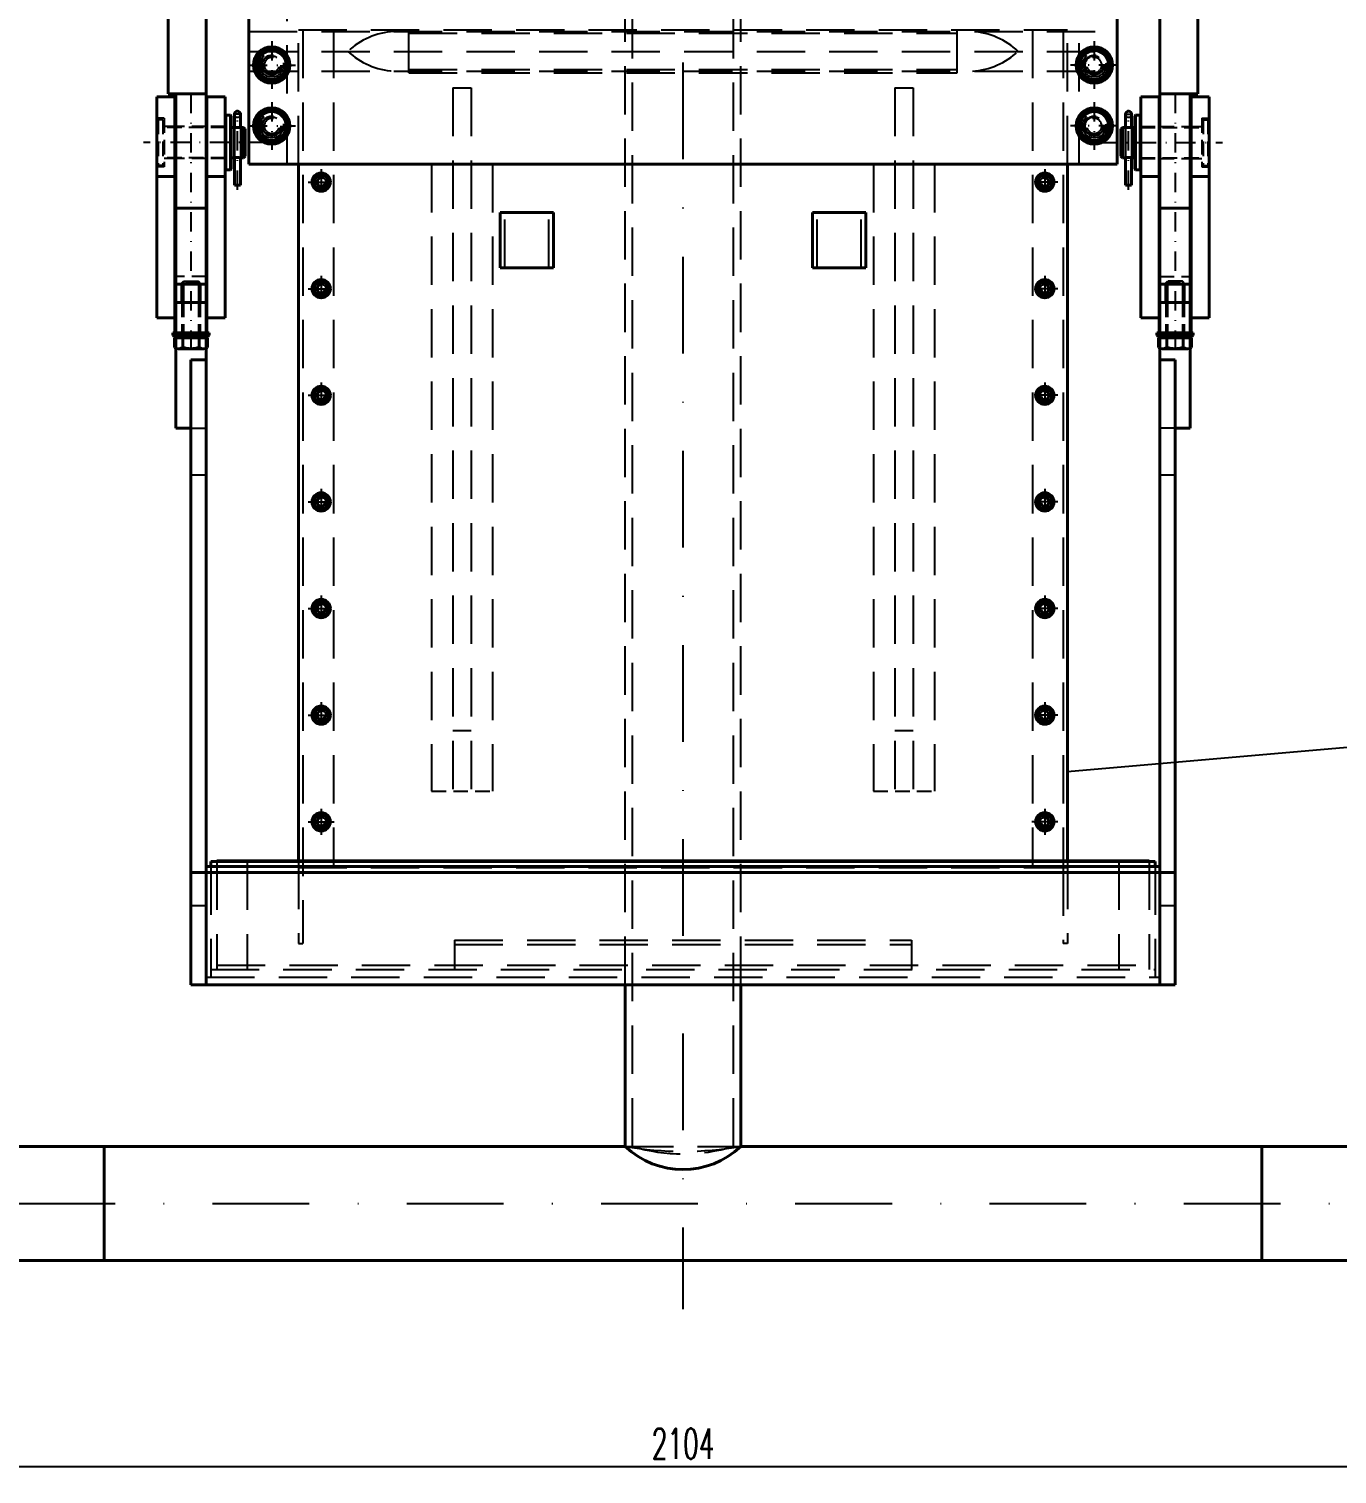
# Model space of a CAD drawing. Extents: x -5080 to -3891, y 5788 to 6629.
# Drawn here: x -4809.4 to -4637.7, y 5989 to 6178.8 of the extents above; entities that cross this region are included whole.
import ezdxf

# ---------------------------------------------------------------- set-up
doc = ezdxf.new("R2010")
doc.units = 0
doc.linetypes.add('STRICHPUNKT', pattern=[25.4, 12.7, -6.35, 0, -6.35])
doc.linetypes.add('VERDECKT', pattern=[9.525, 6.35, -3.175])
doc.layers.get('Defpoints').update_dxf_attribs({"linetype": 'CONTINUOUS'})
for name, color, linetype, lineweight in [('ACHSE', 150, 'STRICHPUNKT', 25), ('BEM', 6, 'CONTINUOUS', 25), ('VERDECKT', 2, 'VERDECKT', 25), ('VOLL_03', 6, 'CONTINUOUS', 25), ('VOLL_05', 7, 'CONTINUOUS', 40)]:
    doc.layers.add(name, color=color, linetype=linetype, lineweight=lineweight)
doc.styles.get("Standard").update_dxf_attribs({"font": 'romans.shx', "width": 0.6})
doc.dimstyles.get("Standard").update_dxf_attribs({"dimtxt": 4, "dimasz": 4, "dimexe": 1, "dimexo": 1, "dimgap": 1, "dimtad": 1, "dimdsep": 46, "dimtxsty": 'Standard', "dimcen": 0, "dimclrd": 256, "dimclre": 256, "dimclrt": 256, "dimazin": 0, "dimtfac": 1, "dimtmove": 0, "dimatfit": 3, "dimfxl": 0, "dimtolj": 1, "dimtzin": 0, "dimarcsym": 0})

# ---------------------------------------------------------------- blocks, each defined once
blk = doc.blocks.new('*D2')
at = {"layer": 'BEM', "lineweight": -2}
for p, q in [((-4724.53, 6522.56), (-4949.05, 6522.56)), ((-4948.05, 6021.06), (-4948.05, 6518.56)), ((-4927.36, 6017.06), (-4949.05, 6017.06))]:
    blk.add_line(p, q, dxfattribs=at)
at = {"layer": 'BEM'}
for points in [[(-4948.71, 6518.56), (-4947.38, 6518.56), (-4948.05, 6522.56)], [(-4948.71, 6021.06), (-4947.38, 6021.06), (-4948.05, 6017.06)]]:
    blk.add_solid(points, dxfattribs=at)
at = {"layer": 'Defpoints', "color": 0}
for p in [(-4948.05, 6522.56), (-4723.53, 6522.56), (-4926.36, 6017.06)]:
    blk.add_point(p, dxfattribs=at)
at = {"layer": 'BEM', "insert": (-4951.05, 6269.81), "char_height": 4, "attachment_point": 5, "rotation": 90}
blk.add_mtext('\\A1;2528', dxfattribs=at)
blk = doc.blocks.new('*D1')
at = {"layer": 'BEM', "lineweight": -2}
for p, q in [((-4933.86, 6023.56), (-4933.86, 5989.02)), ((-4513.2, 6023.56), (-4513.2, 5989.02)), ((-4929.86, 5990.02), (-4517.2, 5990.02))]:
    blk.add_line(p, q, dxfattribs=at)
at = {"layer": 'BEM'}
for points in [[(-4929.86, 5990.69), (-4929.86, 5989.36), (-4933.86, 5990.02)], [(-4517.2, 5990.69), (-4517.2, 5989.36), (-4513.2, 5990.02)]]:
    blk.add_solid(points, dxfattribs=at)
at = {"layer": 'Defpoints', "color": 0}
for p in [(-4933.86, 6024.56), (-4513.2, 6024.56), (-4513.2, 5990.02)]:
    blk.add_point(p, dxfattribs=at)
at = {"layer": 'BEM', "insert": (-4723.53, 5993.02), "char_height": 4, "attachment_point": 5}
blk.add_mtext('\\A1;2104', dxfattribs=at)

msp = doc.modelspace()

# ---------------------------------------------------------------- linework, layer by layer
at = {"layer": 'ACHSE'}
for p, q in [((-4723.5339, 6531.3908), (-4723.5339, 6010.6965)), ((-4771.0339, 6076.3895), (-4771.0339, 6072.9884)), ((-4676.0339, 6076.3895), (-4676.0339, 6072.9884)), ((-4772.7344, 6074.689), (-4769.3333, 6074.689)), ((-4674.3333, 6074.689), (-4677.7344, 6074.689)), ((-4938.293, 6024.5606), (-4508.7748, 6024.5606))]:
    msp.add_line(p, q, dxfattribs=at)
at = {"layer": 'ACHSE', "ltscale": 0.2}
for p, q in [((-4777.5339, 6177.1767), (-4777.5339, 6170.9444)), ((-4669.5339, 6177.1767), (-4669.5339, 6170.9444)), ((-4780.65, 6174.0606), (-4774.4177, 6174.0606)), ((-4666.4177, 6174.0606), (-4672.65, 6174.0606)), ((-4788.1339, 6170.2784), (-4788.1339, 6136.1279)), ((-4658.9339, 6170.2784), (-4658.9339, 6136.1279)), ((-4782.0339, 6157.6713), (-4782.0339, 6168.1992)), ((-4777.5339, 6169.1767), (-4777.5339, 6162.9444)), ((-4669.5339, 6169.1767), (-4669.5339, 6162.9444)), ((-4665.0339, 6157.6713), (-4665.0339, 6168.1992)), ((-4781.4692, 6167.5977), (-4782.5985, 6167.5977)), ((-4665.5985, 6167.5977), (-4664.4692, 6167.5977)), ((-4780.65, 6166.0606), (-4774.4177, 6166.0606)), ((-4666.4177, 6166.0606), (-4672.65, 6166.0606)), ((-4777.942, 6163.8784), (-4794.3623, 6163.8784)), ((-4669.1257, 6163.8784), (-4652.7055, 6163.8784)), ((-4771.0339, 6160.3895), (-4771.0339, 6156.9884)), ((-4676.0339, 6160.3895), (-4676.0339, 6156.9884)), ((-4772.7344, 6158.689), (-4769.3333, 6158.689)), ((-4674.3333, 6158.689), (-4677.7344, 6158.689)), ((-4771.0339, 6146.3895), (-4771.0339, 6142.9884)), ((-4676.0339, 6146.3895), (-4676.0339, 6142.9884)), ((-4772.7344, 6144.689), (-4769.3333, 6144.689)), ((-4674.3333, 6144.689), (-4677.7344, 6144.689)), ((-4771.0339, 6132.3895), (-4771.0339, 6128.9884)), ((-4676.0339, 6132.3895), (-4676.0339, 6128.9884)), ((-4772.7344, 6130.689), (-4769.3333, 6130.689)), ((-4674.3333, 6130.689), (-4677.7344, 6130.689)), ((-4771.0339, 6118.3895), (-4771.0339, 6114.9884)), ((-4676.0339, 6118.3895), (-4676.0339, 6114.9884)), ((-4772.7344, 6116.689), (-4769.3333, 6116.689)), ((-4674.3333, 6116.689), (-4677.7344, 6116.689)), ((-4771.0339, 6104.3895), (-4771.0339, 6100.9884)), ((-4676.0339, 6104.3895), (-4676.0339, 6100.9884)), ((-4772.7344, 6102.689), (-4769.3333, 6102.689)), ((-4674.3333, 6102.689), (-4677.7344, 6102.689)), ((-4771.0339, 6090.3895), (-4771.0339, 6086.9884)), ((-4676.0339, 6090.3895), (-4676.0339, 6086.9884)), ((-4772.7344, 6088.689), (-4769.3333, 6088.689)), ((-4674.3333, 6088.689), (-4677.7344, 6088.689))]:
    msp.add_line(p, q, dxfattribs=at)
at = {"layer": 'BEM'}
for p, q in [((-4789.1131, 6145.2784), (-4789.1131, 6142.8784)), ((-4787.1547, 6145.2784), (-4787.1547, 6142.8784)), ((-4659.9131, 6145.2784), (-4659.9131, 6142.8784)), ((-4657.9547, 6145.2784), (-4657.9547, 6142.8784)), ((-4512.2769, 6095.219), (-4673.0339, 6081.2332))]:
    msp.add_line(p, q, dxfattribs=at)
at = {"layer": 'VERDECKT'}
for p, q in [((-4731.1439, 6053.2784), (-4731.1439, 6260.5606)), ((-4730.1439, 6032.0606), (-4730.1439, 6260.5606)), ((-4716.9239, 6032.0606), (-4716.9239, 6260.5606)), ((-4715.9239, 6053.2784), (-4715.9239, 6260.5606)), ((-4775.5339, 6233.8186), (-4775.5339, 6161.0606)), ((-4671.5339, 6161.0606), (-4671.5339, 6233.8186)), ((-4780.5339, 6178.4606), (-4666.5339, 6178.4606)), ((-4774.0339, 6161.0606), (-4774.0339, 6178.689)), ((-4774.0339, 6178.689), (-4673.0339, 6178.689)), ((-4773.4339, 6178.689), (-4773.4339, 6058.689)), ((-4769.4339, 6178.689), (-4769.4339, 6068.689)), ((-4759.5339, 6173.0321), (-4759.5339, 6178.689)), ((-4759.5339, 6178.2647), (-4687.5339, 6178.2647)), ((-4687.5339, 6173.0321), (-4687.5339, 6178.689)), ((-4677.6339, 6178.689), (-4677.6339, 6068.689)), ((-4673.6339, 6178.689), (-4673.6339, 6068.689)), ((-4673.0339, 6161.0606), (-4673.0339, 6178.689)), ((-4780.5339, 6175.8606), (-4666.5339, 6175.8606)), ((-4780.5339, 6173.2606), (-4666.5339, 6173.2606)), ((-4759.5339, 6173.4564), (-4687.5339, 6173.4564)), ((-4759.5339, 6173.0321), (-4687.5339, 6173.0321)), ((-4753.7339, 6171.0606), (-4751.3339, 6171.0606)), ((-4753.7339, 6171.0606), (-4753.7339, 6078.689)), ((-4751.3339, 6171.0606), (-4751.3339, 6078.689)), ((-4695.7339, 6171.0606), (-4695.7339, 6078.689)), ((-4695.7339, 6171.0606), (-4693.3339, 6171.0606)), ((-4693.3339, 6171.0606), (-4693.3339, 6078.689)), ((-4782.4839, 6165.8784), (-4782.4839, 6161.8784)), ((-4782.4339, 6165.8784), (-4782.4339, 6161.8784)), ((-4781.6339, 6165.8784), (-4781.6339, 6161.8784)), ((-4781.5839, 6165.8784), (-4781.5839, 6161.8784)), ((-4665.4839, 6165.8784), (-4665.4839, 6161.8784)), ((-4665.4339, 6165.8784), (-4665.4339, 6161.8784)), ((-4664.6339, 6165.8784), (-4664.6339, 6161.8784)), ((-4664.5839, 6165.8784), (-4664.5839, 6161.8784)), ((-4756.5339, 6161.0606), (-4756.5339, 6078.689)), ((-4748.5339, 6161.0606), (-4748.5339, 6078.689)), ((-4698.5339, 6161.0606), (-4698.5339, 6078.689)), ((-4690.5339, 6161.0606), (-4690.5339, 6078.689)), ((-4746.9339, 6147.4467), (-4746.9339, 6154.689)), ((-4741.1339, 6147.4467), (-4741.1339, 6154.689)), ((-4705.9339, 6147.4467), (-4705.9339, 6154.689)), ((-4700.1339, 6147.4467), (-4700.1339, 6154.689)), ((-4753.7339, 6086.689), (-4751.3339, 6086.689)), ((-4695.7339, 6086.689), (-4693.3339, 6086.689)), ((-4784.7339, 6069.4712), (-4784.7339, 6055.2784)), ((-4780.7339, 6069.4712), (-4780.7339, 6055.2784)), ((-4774.0339, 6069.5702), (-4774.0339, 6058.689)), ((-4673.0339, 6069.5702), (-4673.0339, 6058.689)), ((-4666.3339, 6069.4712), (-4666.3339, 6055.2784)), ((-4662.3339, 6069.4712), (-4662.3339, 6055.2784)), ((-4785.5339, 6068.826), (-4785.5339, 6054.2784)), ((-4774.0339, 6068.689), (-4673.0339, 6068.689)), ((-4673.6339, 6068.689), (-4673.6339, 6058.689)), ((-4661.5339, 6068.826), (-4661.5339, 6054.2784)), ((-4788.1339, 6063.679), (-4786.1339, 6063.679)), ((-4660.9339, 6063.679), (-4658.9339, 6063.679)), ((-4774.0339, 6058.689), (-4773.4339, 6058.689)), ((-4753.5339, 6059.1489), (-4693.5339, 6059.1489)), ((-4753.5339, 6059.1489), (-4753.5339, 6055.2784)), ((-4753.5339, 6058.5632), (-4693.5339, 6058.5632)), ((-4693.5339, 6059.1489), (-4693.5339, 6055.2784)), ((-4673.0339, 6058.689), (-4673.6339, 6058.689)), ((-4786.1339, 6054.2784), (-4660.9339, 6054.2784)), ((-4785.5339, 6055.2784), (-4661.5339, 6055.2784)), ((-4784.7339, 6055.8641), (-4661.5339, 6055.8641)), ((-4731.1439, 6032.0606), (-4715.9239, 6032.0606))]:
    msp.add_line(p, q, dxfattribs=at)
at = {"layer": 'VERDECKT', "ltscale": 0.3}
for p, q in [((-4791.6339, 6167.0784), (-4792.6339, 6167.0784)), ((-4792.4339, 6166.8784), (-4792.6339, 6166.6784)), ((-4792.4339, 6166.8784), (-4792.4339, 6160.8784)), ((-4791.8339, 6166.8784), (-4792.4339, 6166.8784)), ((-4791.8339, 6166.8784), (-4791.8339, 6160.8784)), ((-4791.8339, 6166.8784), (-4791.6339, 6166.6784)), ((-4791.6339, 6167.0784), (-4791.6339, 6160.6784)), ((-4655.4339, 6167.0784), (-4655.4339, 6160.6784)), ((-4655.4339, 6167.0784), (-4654.4339, 6167.0784)), ((-4655.2339, 6166.8784), (-4655.4339, 6166.6784)), ((-4655.2339, 6166.8784), (-4655.2339, 6160.8784)), ((-4655.2339, 6166.8784), (-4654.6339, 6166.8784)), ((-4654.6339, 6166.8784), (-4654.6339, 6160.8784)), ((-4654.6339, 6166.8784), (-4654.4339, 6166.6784)), ((-4790.2339, 6165.9784), (-4791.6339, 6165.9784)), ((-4783.6339, 6165.8784), (-4791.6339, 6165.8784)), ((-4786.1339, 6165.9784), (-4790.1339, 6165.9784)), ((-4783.6339, 6165.9784), (-4786.0339, 6165.9784)), ((-4663.4339, 6165.9784), (-4661.0339, 6165.9784)), ((-4663.4339, 6165.8784), (-4655.4339, 6165.8784)), ((-4660.9339, 6165.9784), (-4656.9339, 6165.9784)), ((-4656.8339, 6165.9784), (-4655.4339, 6165.9784)), ((-4792.4339, 6160.8784), (-4792.6339, 6161.0784)), ((-4791.6339, 6160.6784), (-4792.6339, 6160.6784)), ((-4791.8339, 6160.8784), (-4792.4339, 6160.8784)), ((-4791.6339, 6161.0784), (-4791.8339, 6160.8784)), ((-4783.6339, 6161.8784), (-4791.6339, 6161.8784)), ((-4790.2339, 6161.7784), (-4791.6339, 6161.7784)), ((-4786.1339, 6161.7784), (-4790.1339, 6161.7784)), ((-4783.6339, 6161.7784), (-4786.0339, 6161.7784)), ((-4663.4339, 6161.8784), (-4655.4339, 6161.8784)), ((-4663.4339, 6161.7784), (-4661.0339, 6161.7784)), ((-4660.9339, 6161.7784), (-4656.9339, 6161.7784)), ((-4656.8339, 6161.7784), (-4655.4339, 6161.7784)), ((-4655.4339, 6161.0784), (-4655.2339, 6160.8784)), ((-4655.4339, 6160.6784), (-4654.4339, 6160.6784)), ((-4655.2339, 6160.8784), (-4654.6339, 6160.8784)), ((-4654.6339, 6160.8784), (-4654.4339, 6161.0784)), ((-4786.1339, 6146.3104), (-4790.1339, 6146.3104)), ((-4789.3339, 6145.4509), (-4789.1131, 6145.6717)), ((-4789.3339, 6145.4509), (-4789.3339, 6145.2784)), ((-4786.9339, 6145.4509), (-4789.3339, 6145.4509)), ((-4789.1131, 6145.6717), (-4789.1131, 6145.2784)), ((-4789.1131, 6145.6717), (-4787.1547, 6145.6717)), ((-4787.1547, 6145.6717), (-4787.1547, 6145.2784)), ((-4786.9339, 6145.4509), (-4787.1547, 6145.6717)), ((-4786.9339, 6145.4509), (-4786.9339, 6145.2784)), ((-4660.9339, 6146.3104), (-4656.9339, 6146.3104)), ((-4660.1339, 6145.4509), (-4659.9131, 6145.6717)), ((-4660.1339, 6145.4509), (-4660.1339, 6145.2784)), ((-4660.1339, 6145.4509), (-4657.7339, 6145.4509)), ((-4659.9131, 6145.6717), (-4659.9131, 6145.2784)), ((-4657.9547, 6145.6717), (-4659.9131, 6145.6717)), ((-4657.9547, 6145.6717), (-4657.9547, 6145.2784)), ((-4657.7339, 6145.4509), (-4657.9547, 6145.6717)), ((-4657.7339, 6145.4509), (-4657.7339, 6145.2784)), ((-4789.3339, 6142.8784), (-4789.3339, 6138.8784)), ((-4789.1131, 6142.8784), (-4789.1131, 6138.9209)), ((-4787.1547, 6142.8784), (-4787.1547, 6138.9209)), ((-4786.9339, 6142.8784), (-4786.9339, 6138.8784)), ((-4660.1339, 6142.8784), (-4660.1339, 6138.8784)), ((-4659.9131, 6142.8784), (-4659.9131, 6138.9209)), ((-4657.9547, 6142.8784), (-4657.9547, 6138.9209)), ((-4657.7339, 6142.8784), (-4657.7339, 6138.8784)), ((-4789.3339, 6138.9209), (-4786.9339, 6138.9209)), ((-4657.7339, 6138.9209), (-4660.1339, 6138.9209)), ((-4788.1339, 6126.3591), (-4786.1339, 6126.3591)), ((-4658.9339, 6126.3591), (-4660.9339, 6126.3591)), ((-4788.1339, 6120.2441), (-4786.1339, 6120.2441)), ((-4660.9339, 6120.2441), (-4658.9339, 6120.2441)), ((-4756.5339, 6078.689), (-4748.5339, 6078.689)), ((-4698.5339, 6078.689), (-4690.5339, 6078.689))]:
    msp.add_line(p, q, dxfattribs=at)
at = {"layer": 'VERDECKT'}
for centre, radius in [((-4777.5339, 6174.0606), 1.5647), ((-4669.5339, 6174.0606), 1.5647), ((-4777.5339, 6174.0606), 1.3), ((-4777.5339, 6174.0606), 1.2), ((-4669.5339, 6174.0606), 1.3), ((-4669.5339, 6174.0606), 1.2), ((-4777.5339, 6166.0606), 1.5647), ((-4777.5339, 6166.0606), 1.3), ((-4777.5339, 6166.0606), 1.2), ((-4669.5339, 6166.0606), 1.5647), ((-4669.5339, 6166.0606), 1.3), ((-4669.5339, 6166.0606), 1.2), ((-4771.0339, 6158.689), 0.8235), ((-4771.0339, 6158.689), 0.6), ((-4676.0339, 6158.689), 0.8235), ((-4676.0339, 6158.689), 0.6), ((-4771.0339, 6144.689), 0.8235), ((-4771.0339, 6144.689), 0.6), ((-4676.0339, 6144.689), 0.8235), ((-4676.0339, 6144.689), 0.6), ((-4771.0339, 6130.689), 0.8235), ((-4771.0339, 6130.689), 0.6), ((-4676.0339, 6130.689), 0.8235), ((-4676.0339, 6130.689), 0.6), ((-4771.0339, 6116.689), 0.8235), ((-4771.0339, 6116.689), 0.6), ((-4676.0339, 6116.689), 0.8235), ((-4676.0339, 6116.689), 0.6), ((-4771.0339, 6102.689), 0.8235), ((-4676.0339, 6102.689), 0.8235), ((-4771.0339, 6102.689), 0.6), ((-4676.0339, 6102.689), 0.6), ((-4771.0339, 6088.689), 0.8235), ((-4771.0339, 6088.689), 0.6), ((-4676.0339, 6088.689), 0.8235), ((-4676.0339, 6088.689), 0.6), ((-4771.0339, 6074.689), 0.8235), ((-4771.0339, 6074.689), 0.6), ((-4676.0339, 6074.689), 0.8235), ((-4676.0339, 6074.689), 0.6)]:
    msp.add_circle(centre, radius, dxfattribs=at)
for centre, radius, start, end in [((-4760.8876, 6168.746), 9.736, 93.806261, 133.051124), ((-4686.1802, 6168.746), 9.736, 46.948876, 86.193739), ((-4760.8876, 6182.9751), 9.736, 226.948876, 266.193739), ((-4686.1802, 6182.9751), 9.736, 273.806261, 313.051124), ((-4777.5339, 6174.0606), 0.986, 75, 345), ((-4669.5339, 6174.0606), 0.986, 195, 105), ((-4782.0339, 6167.5977), 0.4, 180, 0), ((-4777.5339, 6166.0606), 0.986, 75, 345), ((-4669.5339, 6166.0606), 0.986, 195, 105), ((-4665.0339, 6167.5977), 0.4, 180, 0), ((-4771.0339, 6158.689), 0.478, 75, 345), ((-4676.0339, 6158.689), 0.478, 195, 105), ((-4771.0339, 6144.689), 0.478, 75, 345), ((-4676.0339, 6144.689), 0.478, 195, 105), ((-4771.0339, 6130.689), 0.478, 75, 345), ((-4676.0339, 6130.689), 0.478, 195, 105), ((-4771.0339, 6116.689), 0.478, 75, 345), ((-4676.0339, 6116.689), 0.478, 195, 105), ((-4771.0339, 6102.689), 0.478, 75, 345), ((-4676.0339, 6102.689), 0.478, 195, 105), ((-4771.0339, 6088.689), 0.478, 75, 345), ((-4676.0339, 6088.689), 0.478, 195, 105), ((-4771.0339, 6074.689), 0.478, 75, 345), ((-4676.0339, 6074.689), 0.478, 195, 105), ((-4723.5339, 6076.3931), 44.981, 260.259696, 279.740304), ((-4723.5339, 6053.6224), 22.5523, 252.956544, 287.043456)]:
    msp.add_arc(centre, radius, start, end, dxfattribs=at)
at = {"layer": 'VOLL_03'}
for p, q in [((-4789.1131, 6138.9209), (-4789.1354, 6138.8784)), ((-4787.1547, 6138.9209), (-4787.1324, 6138.8784)), ((-4659.9131, 6138.9209), (-4659.9354, 6138.8784)), ((-4657.9547, 6138.9209), (-4657.9324, 6138.8784))]:
    msp.add_line(p, q, dxfattribs=at)
at = {"layer": 'VOLL_05'}
for p, q in [((-4780.5339, 6235.0606), (-4780.5339, 6161.0606)), ((-4666.5339, 6161.0606), (-4666.5339, 6235.0606)), ((-4791.1339, 6210.2784), (-4791.1339, 6170.2784)), ((-4786.1339, 6210.2784), (-4786.1339, 6156.4146)), ((-4660.9339, 6210.2784), (-4660.9339, 6156.4146)), ((-4655.9339, 6210.2784), (-4655.9339, 6170.2784)), ((-4779.4339, 6175.1575), (-4777.5339, 6176.2545)), ((-4775.6339, 6175.1575), (-4777.5339, 6176.2545)), ((-4671.4339, 6175.1575), (-4669.5339, 6176.2545)), ((-4667.6339, 6175.1575), (-4669.5339, 6176.2545)), ((-4779.4339, 6175.1575), (-4779.4339, 6172.9636)), ((-4775.6339, 6175.1575), (-4775.6339, 6172.9636)), ((-4671.4339, 6175.1575), (-4671.4339, 6172.9636)), ((-4667.6339, 6175.1575), (-4667.6339, 6172.9636)), ((-4779.4339, 6172.9636), (-4777.5339, 6171.8666)), ((-4775.6339, 6172.9636), (-4777.5339, 6171.8666)), ((-4671.4339, 6172.9636), (-4669.5339, 6171.8666)), ((-4667.6339, 6172.9636), (-4669.5339, 6171.8666)), ((-4790.2339, 6169.8784), (-4792.6339, 6169.8784)), ((-4792.6339, 6169.8784), (-4792.6339, 6140.8784)), ((-4786.1339, 6170.2784), (-4791.1339, 6170.2784)), ((-4786.1339, 6170.2784), (-4791.1339, 6170.2784)), ((-4790.2339, 6169.8784), (-4790.2339, 6138.8784)), ((-4790.1339, 6170.2784), (-4790.1339, 6138.8784)), ((-4790.1339, 6170.2784), (-4790.1339, 6126.3591)), ((-4786.1339, 6170.2784), (-4786.1339, 6138.8784)), ((-4786.1339, 6170.2784), (-4786.1339, 6053.2784)), ((-4786.0339, 6169.8784), (-4786.0339, 6138.8784)), ((-4783.6339, 6169.8784), (-4786.0339, 6169.8784)), ((-4783.6339, 6169.8784), (-4783.6339, 6140.8784)), ((-4663.4339, 6169.8784), (-4661.0339, 6169.8784)), ((-4663.4339, 6169.8784), (-4663.4339, 6140.8784)), ((-4661.0339, 6169.8784), (-4661.0339, 6138.8784)), ((-4660.9339, 6170.2784), (-4660.9339, 6138.8784)), ((-4660.9339, 6170.2784), (-4655.9339, 6170.2784)), ((-4660.9339, 6170.2784), (-4655.9339, 6170.2784)), ((-4660.9339, 6170.2784), (-4660.9339, 6053.2784)), ((-4656.9339, 6170.2784), (-4656.9339, 6138.8784)), ((-4656.9339, 6170.2784), (-4656.9339, 6126.3591)), ((-4656.8339, 6169.8784), (-4654.4339, 6169.8784)), ((-4656.8339, 6169.8784), (-4656.8339, 6138.8784)), ((-4654.4339, 6169.8784), (-4654.4339, 6140.8784)), ((-4779.4339, 6167.1575), (-4777.5339, 6168.2545)), ((-4775.6339, 6167.1575), (-4777.5339, 6168.2545)), ((-4671.4339, 6167.1575), (-4669.5339, 6168.2545)), ((-4667.6339, 6167.1575), (-4669.5339, 6168.2545)), ((-4783.5339, 6167.4784), (-4783.6339, 6167.3784)), ((-4783.5339, 6167.4784), (-4783.5339, 6160.2784)), ((-4783.1339, 6167.4784), (-4783.5339, 6167.4784)), ((-4782.9339, 6167.4784), (-4783.1339, 6167.4784)), ((-4782.9339, 6167.4784), (-4782.9339, 6160.2784)), ((-4782.9339, 6167.4784), (-4782.8339, 6167.3784)), ((-4782.8339, 6167.3784), (-4782.8339, 6160.3784)), ((-4782.4339, 6165.8784), (-4782.4339, 6167.5977)), ((-4781.6339, 6165.8784), (-4781.6339, 6167.5977)), ((-4779.4339, 6167.1575), (-4779.4339, 6164.9636)), ((-4775.6339, 6167.1575), (-4775.6339, 6164.9636)), ((-4671.4339, 6167.1575), (-4671.4339, 6164.9636)), ((-4667.6339, 6167.1575), (-4667.6339, 6164.9636)), ((-4665.4339, 6165.8784), (-4665.4339, 6167.5977)), ((-4664.6339, 6165.8784), (-4664.6339, 6167.5977)), ((-4664.1339, 6167.4784), (-4664.2339, 6167.3784)), ((-4664.2339, 6167.3784), (-4664.2339, 6160.3784)), ((-4664.1339, 6167.4784), (-4664.1339, 6160.2784)), ((-4664.1339, 6167.4784), (-4663.9339, 6167.4784)), ((-4663.9339, 6167.4784), (-4663.5339, 6167.4784)), ((-4663.5339, 6167.4784), (-4663.5339, 6160.2784)), ((-4663.5339, 6167.4784), (-4663.4339, 6167.3784)), ((-4782.4339, 6165.8784), (-4782.8339, 6165.8784)), ((-4781.2339, 6165.8784), (-4781.6339, 6165.8784)), ((-4781.2339, 6165.8784), (-4781.2339, 6161.8784)), ((-4781.2339, 6165.8784), (-4781.0339, 6165.6784)), ((-4781.0339, 6165.6784), (-4781.0339, 6162.0784)), ((-4779.4339, 6164.9636), (-4777.5339, 6163.8666)), ((-4775.6339, 6164.9636), (-4777.5339, 6163.8666)), ((-4671.4339, 6164.9636), (-4669.5339, 6163.8666)), ((-4667.6339, 6164.9636), (-4669.5339, 6163.8666)), ((-4665.8339, 6165.8784), (-4666.0339, 6165.6784)), ((-4666.0339, 6165.6784), (-4666.0339, 6162.0784)), ((-4665.8339, 6165.8784), (-4665.4339, 6165.8784)), ((-4665.8339, 6165.8784), (-4665.8339, 6161.8784)), ((-4664.6339, 6165.8784), (-4664.2339, 6165.8784)), ((-4783.5339, 6160.2784), (-4783.6339, 6160.3784)), ((-4782.9339, 6160.2784), (-4782.8339, 6160.3784)), ((-4782.4339, 6161.8784), (-4782.8339, 6161.8784)), ((-4782.4339, 6161.8784), (-4782.4339, 6158.2803)), ((-4781.2339, 6161.8784), (-4781.6339, 6161.8784)), ((-4781.6339, 6161.8784), (-4781.6339, 6158.2803)), ((-4781.0339, 6162.0784), (-4781.2339, 6161.8784)), ((-4780.5339, 6161.0606), (-4753.7339, 6161.0606)), ((-4774.0339, 6161.0606), (-4774.0339, 6069.5702)), ((-4753.7339, 6161.0606), (-4693.3339, 6161.0606)), ((-4693.3339, 6161.0606), (-4666.5339, 6161.0606)), ((-4673.0339, 6161.0606), (-4673.0339, 6069.5702)), ((-4666.0339, 6162.0784), (-4665.8339, 6161.8784)), ((-4665.8339, 6161.8784), (-4665.4339, 6161.8784)), ((-4665.4339, 6161.8784), (-4665.4339, 6158.2803)), ((-4664.6339, 6161.8784), (-4664.6339, 6158.2803)), ((-4664.6339, 6161.8784), (-4664.2339, 6161.8784)), ((-4664.1339, 6160.2784), (-4664.2339, 6160.3784)), ((-4663.5339, 6160.2784), (-4663.4339, 6160.3784)), ((-4792.6339, 6159.4063), (-4790.2339, 6159.4063)), ((-4783.6339, 6159.4063), (-4786.0339, 6159.4063)), ((-4783.1339, 6160.2784), (-4783.5339, 6160.2784)), ((-4782.9339, 6160.2784), (-4783.1339, 6160.2784)), ((-4772.0339, 6159.2663), (-4771.0339, 6159.8437)), ((-4772.0339, 6159.2663), (-4772.0339, 6158.1116)), ((-4770.0339, 6159.2663), (-4771.0339, 6159.8437)), ((-4770.0339, 6159.2663), (-4770.0339, 6158.1116)), ((-4677.0339, 6159.2663), (-4676.0339, 6159.8437)), ((-4677.0339, 6159.2663), (-4677.0339, 6158.1116)), ((-4675.0339, 6159.2663), (-4676.0339, 6159.8437)), ((-4675.0339, 6159.2663), (-4675.0339, 6158.1116)), ((-4664.1339, 6160.2784), (-4663.9339, 6160.2784)), ((-4663.9339, 6160.2784), (-4663.5339, 6160.2784)), ((-4663.4339, 6159.4063), (-4661.0339, 6159.4063)), ((-4654.4339, 6159.4063), (-4656.8339, 6159.4063)), ((-4782.4339, 6158.2803), (-4781.6339, 6158.2803)), ((-4772.0339, 6158.1116), (-4771.0339, 6157.5343)), ((-4770.0339, 6158.1116), (-4771.0339, 6157.5343)), ((-4677.0339, 6158.1116), (-4676.0339, 6157.5343)), ((-4675.0339, 6158.1116), (-4676.0339, 6157.5343)), ((-4664.6339, 6158.2803), (-4665.4339, 6158.2803)), ((-4786.1339, 6155.2784), (-4790.1339, 6155.2784)), ((-4786.1339, 6155.2784), (-4790.1339, 6155.2784)), ((-4747.5339, 6154.689), (-4740.5339, 6154.689)), ((-4747.5339, 6147.4467), (-4747.5339, 6154.689)), ((-4740.5339, 6147.4467), (-4740.5339, 6154.689)), ((-4706.5339, 6147.4467), (-4706.5339, 6154.689)), ((-4706.5339, 6154.689), (-4699.5339, 6154.689)), ((-4699.5339, 6147.4467), (-4699.5339, 6154.689)), ((-4660.9339, 6155.2784), (-4656.9339, 6155.2784)), ((-4660.9339, 6155.2784), (-4656.9339, 6155.2784)), ((-4747.5339, 6147.4467), (-4740.5339, 6147.4467)), ((-4706.5339, 6147.4467), (-4699.5339, 6147.4467)), ((-4786.1339, 6145.2784), (-4790.1339, 6145.2784)), ((-4786.1339, 6145.2784), (-4790.1339, 6145.2784)), ((-4789.3339, 6145.2784), (-4789.3339, 6142.8784)), ((-4786.9339, 6145.2784), (-4786.9339, 6142.8784)), ((-4772.0339, 6145.2663), (-4771.0339, 6145.8437)), ((-4772.0339, 6145.2663), (-4772.0339, 6144.1116)), ((-4770.0339, 6145.2663), (-4771.0339, 6145.8437)), ((-4770.0339, 6145.2663), (-4770.0339, 6144.1116)), ((-4677.0339, 6145.2663), (-4676.0339, 6145.8437)), ((-4677.0339, 6145.2663), (-4677.0339, 6144.1116)), ((-4675.0339, 6145.2663), (-4676.0339, 6145.8437)), ((-4675.0339, 6145.2663), (-4675.0339, 6144.1116)), ((-4660.9339, 6145.2784), (-4656.9339, 6145.2784)), ((-4660.9339, 6145.2784), (-4656.9339, 6145.2784)), ((-4660.1339, 6145.2784), (-4660.1339, 6142.8784)), ((-4657.7339, 6145.2784), (-4657.7339, 6142.8784)), ((-4772.0339, 6144.1116), (-4771.0339, 6143.5343)), ((-4770.0339, 6144.1116), (-4771.0339, 6143.5343)), ((-4677.0339, 6144.1116), (-4676.0339, 6143.5343)), ((-4675.0339, 6144.1116), (-4676.0339, 6143.5343)), ((-4786.0339, 6142.8784), (-4790.2339, 6142.8784)), ((-4661.0339, 6142.8784), (-4656.8339, 6142.8784)), ((-4790.2339, 6140.8784), (-4792.6339, 6140.8784)), ((-4783.6339, 6140.8784), (-4786.0339, 6140.8784)), ((-4663.4339, 6140.8784), (-4661.0339, 6140.8784)), ((-4656.8339, 6140.8784), (-4654.4339, 6140.8784)), ((-4785.7339, 6138.8784), (-4790.5339, 6138.8784)), ((-4790.5339, 6138.8784), (-4790.5339, 6138.5784)), ((-4785.7339, 6138.5784), (-4790.5339, 6138.5784)), ((-4790.5339, 6138.5784), (-4790.3339, 6138.3784)), ((-4785.9339, 6138.3784), (-4790.3339, 6138.3784)), ((-4789.8549, 6138.2369), (-4790.3117, 6138.2369)), ((-4790.3117, 6138.2369), (-4790.3117, 6136.9759)), ((-4786.0339, 6138.8784), (-4790.2339, 6138.8784)), ((-4790.1836, 6138.2369), (-4785.9561, 6138.2369)), ((-4789.6871, 6138.3784), (-4789.6871, 6138.2369)), ((-4789.6871, 6138.3784), (-4786.5807, 6138.3784)), ((-4789.2228, 6138.2369), (-4789.2228, 6136.9759)), ((-4787.045, 6138.2369), (-4787.045, 6136.9759)), ((-4786.5807, 6138.3784), (-4786.5807, 6138.2369)), ((-4786.2848, 6138.2369), (-4785.9561, 6138.2369)), ((-4785.9561, 6138.2369), (-4785.9561, 6136.9759)), ((-4785.9339, 6138.3784), (-4785.7339, 6138.5784)), ((-4785.7339, 6138.8784), (-4785.7339, 6138.5784)), ((-4661.3339, 6138.8784), (-4656.5339, 6138.8784)), ((-4661.3339, 6138.8784), (-4661.3339, 6138.5784)), ((-4661.3339, 6138.5784), (-4656.5339, 6138.5784)), ((-4661.1339, 6138.3784), (-4661.3339, 6138.5784)), ((-4661.1339, 6138.3784), (-4656.7339, 6138.3784)), ((-4660.783, 6138.2369), (-4661.1117, 6138.2369)), ((-4661.1117, 6138.2369), (-4661.1117, 6136.9759)), ((-4656.8842, 6138.2369), (-4661.1117, 6138.2369)), ((-4661.0339, 6138.8784), (-4656.8339, 6138.8784)), ((-4660.4871, 6138.3784), (-4660.4871, 6138.2369)), ((-4657.3807, 6138.3784), (-4660.4871, 6138.3784)), ((-4660.0228, 6138.2369), (-4660.0228, 6136.9759)), ((-4657.845, 6138.2369), (-4657.845, 6136.9759)), ((-4657.3807, 6138.3784), (-4657.3807, 6138.2369)), ((-4657.2129, 6138.2369), (-4656.7561, 6138.2369)), ((-4656.7561, 6138.2369), (-4656.7561, 6136.9759)), ((-4656.5339, 6138.5784), (-4656.7339, 6138.3784)), ((-4656.5339, 6138.8784), (-4656.5339, 6138.5784)), ((-4789.7673, 6136.8153), (-4786.5005, 6136.8153)), ((-4657.3005, 6136.8153), (-4660.5673, 6136.8153)), ((-4786.1339, 6135.3591), (-4788.1339, 6135.3591)), ((-4786.1339, 6135.3591), (-4788.1339, 6135.3591)), ((-4788.1339, 6135.3591), (-4788.1339, 6053.2784)), ((-4660.9339, 6135.3591), (-4658.9339, 6135.3591)), ((-4660.9339, 6135.3591), (-4658.9339, 6135.3591)), ((-4658.9339, 6135.3591), (-4658.9339, 6053.2784)), ((-4772.0339, 6131.2663), (-4771.0339, 6131.8437)), ((-4772.0339, 6131.2663), (-4772.0339, 6130.1116)), ((-4772.0339, 6130.1116), (-4771.0339, 6129.5343)), ((-4770.0339, 6131.2663), (-4771.0339, 6131.8437)), ((-4770.0339, 6130.1116), (-4771.0339, 6129.5343)), ((-4770.0339, 6131.2663), (-4770.0339, 6130.1116)), ((-4677.0339, 6131.2663), (-4676.0339, 6131.8437)), ((-4677.0339, 6131.2663), (-4677.0339, 6130.1116)), ((-4677.0339, 6130.1116), (-4676.0339, 6129.5343)), ((-4675.0339, 6131.2663), (-4676.0339, 6131.8437)), ((-4675.0339, 6130.1116), (-4676.0339, 6129.5343)), ((-4675.0339, 6131.2663), (-4675.0339, 6130.1116)), ((-4788.1339, 6126.3591), (-4790.1339, 6126.3591)), ((-4658.9339, 6126.3591), (-4656.9339, 6126.3591)), ((-4772.0339, 6117.2663), (-4771.0339, 6117.8437)), ((-4772.0339, 6117.2663), (-4772.0339, 6116.1116)), ((-4770.0339, 6117.2663), (-4771.0339, 6117.8437)), ((-4770.0339, 6117.2663), (-4770.0339, 6116.1116)), ((-4677.0339, 6117.2663), (-4676.0339, 6117.8437)), ((-4677.0339, 6117.2663), (-4677.0339, 6116.1116)), ((-4675.0339, 6117.2663), (-4676.0339, 6117.8437)), ((-4675.0339, 6117.2663), (-4675.0339, 6116.1116)), ((-4772.0339, 6116.1116), (-4771.0339, 6115.5343)), ((-4770.0339, 6116.1116), (-4771.0339, 6115.5343)), ((-4677.0339, 6116.1116), (-4676.0339, 6115.5343)), ((-4675.0339, 6116.1116), (-4676.0339, 6115.5343)), ((-4772.0339, 6103.2663), (-4771.0339, 6103.8437)), ((-4770.0339, 6103.2663), (-4771.0339, 6103.8437)), ((-4677.0339, 6103.2663), (-4676.0339, 6103.8437)), ((-4675.0339, 6103.2663), (-4676.0339, 6103.8437)), ((-4772.0339, 6103.2663), (-4772.0339, 6102.1116)), ((-4772.0339, 6102.1116), (-4771.0339, 6101.5343)), ((-4770.0339, 6102.1116), (-4771.0339, 6101.5343)), ((-4770.0339, 6103.2663), (-4770.0339, 6102.1116)), ((-4677.0339, 6103.2663), (-4677.0339, 6102.1116)), ((-4677.0339, 6102.1116), (-4676.0339, 6101.5343)), ((-4675.0339, 6102.1116), (-4676.0339, 6101.5343)), ((-4675.0339, 6103.2663), (-4675.0339, 6102.1116)), ((-4772.0339, 6089.2663), (-4771.0339, 6089.8437)), ((-4772.0339, 6089.2663), (-4772.0339, 6088.1116)), ((-4770.0339, 6089.2663), (-4771.0339, 6089.8437)), ((-4770.0339, 6089.2663), (-4770.0339, 6088.1116)), ((-4677.0339, 6089.2663), (-4676.0339, 6089.8437)), ((-4677.0339, 6089.2663), (-4677.0339, 6088.1116)), ((-4675.0339, 6089.2663), (-4676.0339, 6089.8437)), ((-4675.0339, 6089.2663), (-4675.0339, 6088.1116)), ((-4772.0339, 6088.1116), (-4771.0339, 6087.5343)), ((-4770.0339, 6088.1116), (-4771.0339, 6087.5343)), ((-4677.0339, 6088.1116), (-4676.0339, 6087.5343)), ((-4675.0339, 6088.1116), (-4676.0339, 6087.5343)), ((-4772.0339, 6075.2663), (-4771.0339, 6075.8437)), ((-4772.0339, 6075.2663), (-4772.0339, 6074.1116)), ((-4770.0339, 6075.2663), (-4771.0339, 6075.8437)), ((-4770.0339, 6075.2663), (-4770.0339, 6074.1116)), ((-4677.0339, 6075.2663), (-4676.0339, 6075.8437)), ((-4677.0339, 6075.2663), (-4677.0339, 6074.1116)), ((-4675.0339, 6075.2663), (-4676.0339, 6075.8437)), ((-4675.0339, 6075.2663), (-4675.0339, 6074.1116)), ((-4772.0339, 6074.1116), (-4771.0339, 6073.5343)), ((-4770.0339, 6074.1116), (-4771.0339, 6073.5343)), ((-4677.0339, 6074.1116), (-4676.0339, 6073.5343)), ((-4675.0339, 6074.1116), (-4676.0339, 6073.5343)), ((-4785.5339, 6068.826), (-4785.5339, 6069.4712)), ((-4785.5339, 6069.4712), (-4661.5339, 6069.4712)), ((-4784.7339, 6069.4712), (-4784.7339, 6069.5702)), ((-4784.7339, 6069.5702), (-4662.3339, 6069.5702)), ((-4780.7339, 6069.4712), (-4780.7339, 6069.5702)), ((-4666.3339, 6069.4712), (-4666.3339, 6069.5702)), ((-4662.3339, 6069.4712), (-4662.3339, 6069.5702)), ((-4661.5339, 6069.4712), (-4661.5339, 6068.826)), ((-4788.1339, 6068.0037), (-4658.9339, 6068.0037)), ((-4786.1339, 6068.826), (-4660.9339, 6068.826)), ((-4788.1339, 6053.2784), (-4658.9339, 6053.2784)), ((-4731.1439, 6053.2784), (-4731.1439, 6032.0606)), ((-4715.9239, 6053.2784), (-4715.9239, 6032.0606)), ((-4926.3629, 6032.0606), (-4731.1439, 6032.0606)), ((-4799.5339, 6017.0606), (-4799.5339, 6032.0606)), ((-4715.9239, 6032.0606), (-4520.7049, 6032.0606)), ((-4647.5339, 6017.0606), (-4647.5339, 6032.0606)), ((-4926.3629, 6017.0606), (-4520.7049, 6017.0606))]:
    msp.add_line(p, q, dxfattribs=at)
for centre, radius in [((-4777.5339, 6174.0606), 2.4), ((-4777.5339, 6174.0606), 2.2), ((-4777.5339, 6174.0606), 1.9), ((-4669.5339, 6174.0606), 2.4), ((-4669.5339, 6174.0606), 2.2), ((-4669.5339, 6174.0606), 1.9), ((-4777.5339, 6166.0606), 2.4), ((-4777.5339, 6166.0606), 2.2), ((-4669.5339, 6166.0606), 2.4), ((-4669.5339, 6166.0606), 2.2), ((-4777.5339, 6166.0606), 1.9), ((-4669.5339, 6166.0606), 1.9), ((-4771.0339, 6158.689), 1.2), ((-4771.0339, 6158.689), 1), ((-4676.0339, 6158.689), 1.2), ((-4676.0339, 6158.689), 1), ((-4771.0339, 6144.689), 1.2), ((-4771.0339, 6144.689), 1), ((-4676.0339, 6144.689), 1.2), ((-4676.0339, 6144.689), 1), ((-4771.0339, 6130.689), 1.2), ((-4771.0339, 6130.689), 1), ((-4676.0339, 6130.689), 1.2), ((-4676.0339, 6130.689), 1), ((-4771.0339, 6116.689), 1.2), ((-4771.0339, 6116.689), 1), ((-4676.0339, 6116.689), 1.2), ((-4676.0339, 6116.689), 1), ((-4771.0339, 6102.689), 1.2), ((-4771.0339, 6102.689), 1), ((-4676.0339, 6102.689), 1.2), ((-4676.0339, 6102.689), 1), ((-4771.0339, 6088.689), 1.2), ((-4771.0339, 6088.689), 1), ((-4676.0339, 6088.689), 1.2), ((-4676.0339, 6088.689), 1), ((-4771.0339, 6074.689), 1.2), ((-4771.0339, 6074.689), 1), ((-4676.0339, 6074.689), 1.2), ((-4676.0339, 6074.689), 1)]:
    msp.add_circle(centre, radius, dxfattribs=at)
for centre, radius, start, end in [((-4782.0339, 6167.5977), 0.4, 0, 180), ((-4665.0339, 6167.5977), 0.4, 0, 180), ((-4782.0339, 6167.838), 2, 258.463041, 281.536959), ((-4665.0339, 6167.838), 2, 258.463041, 281.536959), ((-4782.0339, 6159.9188), 2, 78.463041, 101.536959), ((-4665.0339, 6159.9188), 2, 78.463041, 101.536959), ((-4771.0339, 6158.689), 1.1, 155.380023, 204.619977), ((-4771.0339, 6158.689), 1.1, 95.380018, 144.619984), ((-4771.0339, 6158.689), 1.1, 35.380016, 84.619982), ((-4771.0339, 6158.689), 1.1, 335.380023, 24.619977), ((-4676.0339, 6158.689), 1.1, 155.380023, 204.619977), ((-4676.0339, 6158.689), 1.1, 95.380018, 144.619984), ((-4676.0339, 6158.689), 1.1, 35.380016, 84.619982), ((-4676.0339, 6158.689), 1.1, 335.380023, 24.619977), ((-4771.0339, 6158.689), 1.1, 215.380016, 264.619982), ((-4771.0339, 6158.689), 1.1, 275.380018, 324.619984), ((-4676.0339, 6158.689), 1.1, 215.380016, 264.619982), ((-4676.0339, 6158.689), 1.1, 275.380018, 324.619984), ((-4771.0339, 6144.689), 1.1, 95.380018, 144.619984), ((-4771.0339, 6144.689), 1.1, 35.380016, 84.619982), ((-4676.0339, 6144.689), 1.1, 95.380018, 144.619984), ((-4676.0339, 6144.689), 1.1, 35.380016, 84.619982), ((-4771.0339, 6144.689), 1.1, 155.380023, 204.619977), ((-4771.0339, 6144.689), 1.1, 215.380016, 264.619982), ((-4771.0339, 6144.689), 1.1, 275.380018, 324.619984), ((-4771.0339, 6144.689), 1.1, 335.380023, 24.619977), ((-4676.0339, 6144.689), 1.1, 155.380023, 204.619977), ((-4676.0339, 6144.689), 1.1, 215.380016, 264.619982), ((-4676.0339, 6144.689), 1.1, 275.380018, 324.619984), ((-4676.0339, 6144.689), 1.1, 335.380023, 24.619977), ((-4789.7673, 6137.8185), 1.0032, 237.13278, 302.86722), ((-4788.1339, 6140.5874), 3.7721, 253.22135, 286.77865), ((-4786.5005, 6137.8185), 1.0032, 237.13278, 302.86722), ((-4660.5673, 6137.8185), 1.0032, 237.13278, 302.86722), ((-4658.9339, 6140.5874), 3.7721, 253.22135, 286.77865), ((-4657.3005, 6137.8185), 1.0032, 237.13278, 302.86722), ((-4771.0339, 6130.689), 1.1, 155.380023, 204.619977), ((-4771.0339, 6130.689), 1.1, 95.380018, 144.619984), ((-4771.0339, 6130.689), 1.1, 215.380016, 264.619982), ((-4771.0339, 6130.689), 1.1, 35.380016, 84.619982), ((-4771.0339, 6130.689), 1.1, 275.380018, 324.619984), ((-4771.0339, 6130.689), 1.1, 335.380023, 24.619977), ((-4676.0339, 6130.689), 1.1, 155.380023, 204.619977), ((-4676.0339, 6130.689), 1.1, 95.380018, 144.619984), ((-4676.0339, 6130.689), 1.1, 215.380016, 264.619982), ((-4676.0339, 6130.689), 1.1, 35.380016, 84.619982), ((-4676.0339, 6130.689), 1.1, 275.380018, 324.619984), ((-4676.0339, 6130.689), 1.1, 335.380023, 24.619977), ((-4771.0339, 6116.689), 1.1, 155.380023, 204.619977), ((-4771.0339, 6116.689), 1.1, 95.380018, 144.619984), ((-4771.0339, 6116.689), 1.1, 35.380016, 84.619982), ((-4771.0339, 6116.689), 1.1, 335.380023, 24.619977), ((-4676.0339, 6116.689), 1.1, 155.380023, 204.619977), ((-4676.0339, 6116.689), 1.1, 95.380018, 144.619984), ((-4676.0339, 6116.689), 1.1, 35.380016, 84.619982), ((-4676.0339, 6116.689), 1.1, 335.380023, 24.619977), ((-4771.0339, 6116.689), 1.1, 215.380016, 264.619982), ((-4771.0339, 6116.689), 1.1, 275.380018, 324.619984), ((-4676.0339, 6116.689), 1.1, 215.380016, 264.619982), ((-4676.0339, 6116.689), 1.1, 275.380018, 324.619984), ((-4771.0339, 6102.689), 1.1, 95.380018, 144.619984), ((-4771.0339, 6102.689), 1.1, 35.380016, 84.619982), ((-4676.0339, 6102.689), 1.1, 95.380018, 144.619984), ((-4676.0339, 6102.689), 1.1, 35.380016, 84.619982), ((-4771.0339, 6102.689), 1.1, 155.380023, 204.619977), ((-4771.0339, 6102.689), 1.1, 215.380016, 264.619982), ((-4771.0339, 6102.689), 1.1, 275.380018, 324.619984), ((-4771.0339, 6102.689), 1.1, 335.380023, 24.619977), ((-4676.0339, 6102.689), 1.1, 155.380023, 204.619977), ((-4676.0339, 6102.689), 1.1, 215.380016, 264.619982), ((-4676.0339, 6102.689), 1.1, 275.380018, 324.619984), ((-4676.0339, 6102.689), 1.1, 335.380023, 24.619977), ((-4771.0339, 6088.689), 1.1, 155.380023, 204.619977), ((-4771.0339, 6088.689), 1.1, 95.380018, 144.619984), ((-4771.0339, 6088.689), 1.1, 35.380016, 84.619982), ((-4771.0339, 6088.689), 1.1, 335.380023, 24.619977), ((-4676.0339, 6088.689), 1.1, 155.380023, 204.619977), ((-4676.0339, 6088.689), 1.1, 95.380018, 144.619984), ((-4676.0339, 6088.689), 1.1, 35.380016, 84.619982), ((-4676.0339, 6088.689), 1.1, 335.380023, 24.619977), ((-4771.0339, 6088.689), 1.1, 215.380016, 264.619982), ((-4771.0339, 6088.689), 1.1, 275.380018, 324.619984), ((-4676.0339, 6088.689), 1.1, 215.380016, 264.619982), ((-4676.0339, 6088.689), 1.1, 275.380018, 324.619984), ((-4771.0339, 6074.689), 1.1, 155.380023, 204.619977), ((-4771.0339, 6074.689), 1.1, 95.380018, 144.619984), ((-4771.0339, 6074.689), 1.1, 35.380016, 84.619982), ((-4771.0339, 6074.689), 1.1, 335.380023, 24.619977), ((-4676.0339, 6074.689), 1.1, 155.380023, 204.619977), ((-4676.0339, 6074.689), 1.1, 95.380018, 144.619984), ((-4676.0339, 6074.689), 1.1, 35.380016, 84.619982), ((-4676.0339, 6074.689), 1.1, 335.380023, 24.619977), ((-4771.0339, 6074.689), 1.1, 215.380016, 264.619982), ((-4771.0339, 6074.689), 1.1, 275.380018, 324.619984), ((-4676.0339, 6074.689), 1.1, 215.380016, 264.619982), ((-4676.0339, 6074.689), 1.1, 275.380018, 324.619984), ((-4723.5339, 6040.0842), 11.0585, 226.515585, 313.484415)]:
    msp.add_arc(centre, radius, start, end, dxfattribs=at)

# ---------------------------------------------------------------- dimensions: what is measured, and where the dimension line sits
at = {"layer": 'BEM'}
dim = msp.add_linear_dim(base=(-4948.0476, 6522.5606), p1=(-4926.3629, 6017.0606), p2=(-4723.5339, 6522.5606), angle=90, text='2528', dimstyle='Standard', override={"dimlfac": 5}, dxfattribs=at)
dim.commit()
dim.dimension.update_dxf_attribs({"geometry": '*D2', "text_midpoint": (-4951.0476, 6269.8106)})
dim = msp.add_linear_dim(base=(-4513.2049, 5990.0234), p1=(-4933.8629, 6024.5606), p2=(-4513.2049, 6024.5606), text='2104', dimstyle='Standard', override={"dimlfac": 5}, dxfattribs=at)
dim.commit()
dim.dimension.update_dxf_attribs({"geometry": '*D1', "text_midpoint": (-4723.5339, 5993.0234)})

doc.saveas('drawing.dxf')
